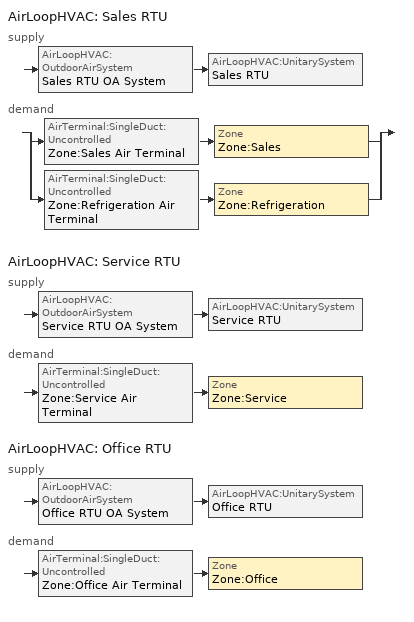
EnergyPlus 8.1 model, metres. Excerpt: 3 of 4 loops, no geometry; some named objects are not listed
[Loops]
AirLoopHVAC 'Sales RTU'
 supply: AirLoopHVAC:OutdoorAirSystem 'Sales RTU OA System' > AirLoopHVAC:UnitarySystem 'Sales RTU'
 demand: split
  | AirTerminal:SingleDuct:Uncontrolled 'Zone:Sales Air Terminal' > Zone 'Zone:Sales'
  | AirTerminal:SingleDuct:Uncontrolled 'Zone:Refrigeration Air Terminal' > Zone 'Zone:Refrigeration'
AirLoopHVAC 'Service RTU'
 supply: AirLoopHVAC:OutdoorAirSystem 'Service RTU OA System' > AirLoopHVAC:UnitarySystem 'Service RTU'
 demand: AirTerminal:SingleDuct:Uncontrolled 'Zone:Service Air Terminal' > Zone 'Zone:Service'
AirLoopHVAC 'Office RTU'
 supply: AirLoopHVAC:OutdoorAirSystem 'Office RTU OA System' > AirLoopHVAC:UnitarySystem 'Office RTU'
 demand: AirTerminal:SingleDuct:Uncontrolled 'Zone:Office Air Terminal' > Zone 'Zone:Office'
[DesignSpecification:ZoneAirDistribution] Zone Air Distribution Effectiveness in Cooling Mode=1; Zone Air Distribution Effectiveness in Heating Mode=1
Zone:Service:AirDistribution; Zone:Office:AirDistribution
[Sizing:Zone] Zone Cooling Design Supply Air Temperature Input Method=SupplyAirTemperature; Zone Cooling Design Supply Air Temperature {C}=12.7778; Zone Heating Design Supply Air Temperature Input Method=SupplyAirTemperature; Zone Cooling Design Supply Air Humidity Ratio {kgWater/kgDryAir}=0.0085; Zone Heating Design Supply Air Humidity Ratio {kgWater/kgDryAir}=0.008; Zone Heating Sizing Factor=1.25; Zone Cooling Sizing Factor=1.15; Cooling Design Air Flow Method=DesignDay; Heating Design Air Flow Method=DesignDay
Name | Zone Heating Design Supply Air Temperature {C} | Design Specification Zone Air Distribution Object
Zone:Service | 32.2222 | Zone:Service:AirDistribution
Zone:Office | 33.3333 | Zone:Office:AirDistribution
[Sizing:System] Type of Load to Size On=Sensible; Minimum System Air Flow Ratio=1; Preheat Design Temperature {C}=10; Preheat Design Humidity Ratio {kgWater/kgDryAir}=0.008; Precool Design Temperature {C}=10; Precool Design Humidity Ratio {kgWater/kgDryAir}=0.008; Sizing Option=NonCoincident; 100% Outdoor Air in Cooling=No; 100% Outdoor Air in Heating=No; Central Cooling Design Supply Air Humidity Ratio {kgWater/kgDryAir}=0.0085; Central Heating Design Supply Air Humidity Ratio {kgWater/kgDryAir}=0.008; Cooling Design Air Flow Method=DesignDay; Heating Design Air Flow Method=DesignDay; System Outdoor Air Method=ZoneSum; Zone Maximum Outdoor Air Fraction=1
Name | Design Outdoor Air Flow Rate {m3/s} | Central Cooling Design Supply Air Temperature {C} | Central Heating Design Supply Air Temperature {C}
Sales RTU | 1.30399 | 10 | 29.4444
Service RTU | 0.231254 | 12.7778 | 32.2222
Office RTU | 0.102885 | 12.7778 | 33.3333
[ZoneControl:Thermostat] Control Type Schedule=Dual-Mode Thermostat Schedule
Name | Zone or ZoneList | Control 1
Zone:Sales:Thermostat | Zone:Sales | Zone:Sales:SetPoints
Zone:Service:Thermostat | Zone:Service | Zone:Service:SetPoints
Zone:Office:Thermostat | Zone:Office | Zone:Office:SetPoints
Zone:Refrigeration:Thermostat | Zone:Refrigeration | Zone:Refrigeration:SetPoints
[ThermostatSetpoint:DualSetpoint]
Name | Heating Setpoint Temperature Schedule | Cooling Setpoint Temperature Schedule
Zone:Sales:SetPoints | SetHeat:Sales:Schedule | SetCool:Sales:Schedule
Zone:Service:SetPoints | SetHeat:Service:Schedule | SetCool:Service:Schedule
Zone:Office:SetPoints | SetHeat:Office:Schedule | SetCool:Office:Schedule
Zone:Refrigeration:SetPoints | SetHeat:Refrigeration:Schedule | SetCool:Refrigeration:Schedule
[AirTerminal:SingleDuct:Uncontrolled] Availability Schedule=Always On/Available
Name | Maximum Air Flow Rate {m3/s}
Zone:Sales Air Terminal | 39.16
Zone:Service Air Terminal | 3.30363
Zone:Office Air Terminal | 1.17987
Zone:Refrigeration Air Terminal | 17.4
[Zone equipment]
Zone:Sales: Zone:Sales Air Terminal
Zone:Service: Zone:Service Air Terminal, MAU_Service_Zone
Zone:Office: Zone:Office Air Terminal
Zone:Refrigeration: Zone:Refrigeration Air Terminal
[Fan:OnOff] Fan Total Efficiency=0.6; Motor Efficiency=0.85; Motor In Airstream Fraction=1
Name | Availability Schedule | Pressure Rise {Pa} | Maximum Flow Rate {m3/s}
Sales RTU Fan | HVAC:Sales:Schedule | 876.793 | 41.73
Service RTU Fan | HVAC:Service:Schedule | 929.102 | 3.30363
Office RTU Fan | HVAC:Office:Schedule | 966.465 | 1.17987
[Coil:Cooling:DX:SingleSpeed] Availability Schedule=Always On/Available; Gross Rated Sensible Heat Ratio=autosize; Total Cooling Capacity Function of Temperature Curve=DX Total Cooling Cap f(T); Total Cooling Capacity Function of Flow Fraction Curve=DX Total Cooling Cap f(m); Energy Input Ratio Function of Temperature Curve=DX Energy Input Ratio f(T); Energy Input Ratio Function of Flow Fraction Curve=DX Energy Input Ratio f(m); Part Load Fraction Correlation Curve=DX Part Load Fraction; Nominal Time for Condensate Removal to Begin {s}=1000; Ratio of Initial Moisture Evaporation Rate and Steady State Latent Capacity=1.5; Maximum Cycling Rate {cycles/hr}=3; Latent Capacity Time Constant {s}=45; Condenser Type=AirCooled; Maximum Outdoor Dry-Bulb Temperature for Crankcase Heater Operation {C}=10
Name | Gross Rated Total Cooling Capacity {W} | Gross Rated Cooling COP {W/W} | Rated Air Flow Rate {m3/s} | Gross Rated Total Cooling Capacity {W} [based on 300 cfm/ton]
Sales RTU DX Coil | 777356.3 | 3.44 | 41.73
Service RTU DX Coil | 54684.7 | 3.76 | 3.30363
Office RTU DX Coil | 19530.3 | 4.16 | 1.17987
MAU_DX_Cooling_Coil |  | 3.44 | 5.26 | 130622
[Coil:Heating:Gas] Availability Schedule=Always On/Available; Gas Burner Efficiency=0.8
Name | Nominal Capacity {W}
Sales RTU Furnace | 589280
Service RTU Furnace | 45228.2
Office RTU Furnace | 16623
[Coil:Heating:Desuperheater] Availability Schedule=Always On/Available; Heat Reclaim Recovery Efficiency=0.3
Name | Heating Source
Sales RTU Reheat Coil | Sales RTU DX Coil
Service RTU Reheat Coil | Service RTU DX Coil
Office RTU Reheat Coil | Office RTU DX Coil
[AirLoopHVAC:UnitarySystem] Control Type=Load; Dehumidification Control Type=CoolReheat; Availability Schedule=Always On/Available; Fan Placement=DrawThrough; Supply Air Fan Operating Mode Schedule=Always On/Available; Latent Load Control=LatentOrSensibleLoadControl; Supply Air Flow Rate Method During Cooling Operation=SupplyAirFlowRate; Supply air Flow Rate Method During Heating Operation=SupplyAirFlowRate; Supply Air Flow Rate Method When No Cooling or Heating is Required=SupplyAirFlowRate
Name | Controlling Zone or Thermostat Location | Supply Fan | Heating Coil | Cooling Coil | Supplemental Heating Coil | Supply Air Flow Rate During Cooling Operation {m3/s} | Supply Air Flow Rate During Heating Operation {m3/s} | Supply Air Flow Rate When No Cooling or Heating is Required {m3/s}
Sales RTU | Zone:Sales | Sales RTU Fan | Sales RTU Furnace | Sales RTU DX Coil | Sales RTU Reheat Coil | 41.73 | 41.73 | 41.73
Service RTU | Zone:Service | Service RTU Fan | Service RTU Furnace | Service RTU DX Coil | Service RTU Reheat Coil | 3.30363 | 3.30363 | 3.30363
Office RTU | Zone:Office | Office RTU Fan | Office RTU Furnace | Office RTU DX Coil | Office RTU Reheat Coil | 1.17987 | 1.17987 | 1.17987
[Controller:OutdoorAir] Economizer Control Type=NoEconomizer; Economizer Control Action Type=ModulateFlow; Lockout Type=NoLockout; Minimum Limit Type=FixedMinimum
Name | Minimum Outdoor Air Flow Rate {m3/s} | Maximum Outdoor Air Flow Rate {m3/s} | Minimum Outdoor Air Schedule
Sales RTU OA Controller | 8.4843 | 8.4843 | ConstantSalesOA
Service RTU OA Controller | 0.24 | 0.3 | Occupied_Ventilation_6am_11pm
Office RTU OA Controller | 0.09 | 0.1 | Occupied_Ventilation_6am_11pm
[AirLoopHVAC]
Name | Design Supply Air Flow Rate {m3/s}
Sales RTU | 41.73
Service RTU | 3.30363
Office RTU | 1.17987
[ZoneHVAC:OutdoorAirUnit]
MAU_Service_Zone: Availability Schedule=Always On/Available; Zone=Zone:Service; Outdoor Air Flow Rate {m3/s}=5.26; Outdoor Air Schedule=MAU_Sch; Supply Fan=Variable_MAU_Supply_Fan; Supply Fan Placement=DrawThrough; Unit Control Type=TemperatureControl; High Air Control Temperature Schedule=MAU_High_Temp_Limit; Low Air Control Temperature Schedule=MAU_Low_Temp_Limit; Outdoor Air Unit List=Service_Zone_Equipment
[Fan:VariableVolume]
Variable_MAU_Supply_Fan: Availability Schedule=Always On/Available; Fan Total Efficiency=0.6; Pressure Rise {Pa}=929.102; Maximum Flow Rate {m3/s}=AUTOSIZE; Fan Power Minimum Flow Rate Input Method=FixedFlowRate; Fan Power Minimum Air Flow Rate {m3/s}=0; Motor Efficiency=0.9; Motor In Airstream Fraction=1; Fan Power Coefficient 1=0.0407599; Fan Power Coefficient 2=0.088045; Fan Power Coefficient 3=-0.0729261; Fan Power Coefficient 4=0.94374; Fan Power Coefficient 5=0
[ZoneHVAC:OutdoorAirUnit:EquipmentList]
Service_Zone_Equipment: Component 1=MAU_DX_Cooling_Coil_System; Component 2=MAU_Furnace
[CoilSystem:Cooling:DX]
MAU_DX_Cooling_Coil_System: Availability Schedule=Always On/Available; Cooling Coil=MAU_DX_Cooling_Coil
[EnergyManagementSystem:Sensor]
Name | Output:Variable or Output:Meter Index Key | Output:Variable or Output:Meter
SalesRH | Zone:Sales | Zone Air Relative Humidity
ServiceRH | Zone:Service | Zone Air Relative Humidity
OfficeRH | Zone:Office | Zone Air Relative Humidity
SalesRTU_AvMgr | Sales RTU Availability | Availability Manager Night Cycle Control Status
ServiceRTU_AvMgr | Service RTU Availability | Availability Manager Night Cycle Control Status
OfficeRTU_AvMgr | Office RTU Availability | Availability Manager Night Cycle Control Status
Sales_Temperature_Sensor | Zone:Sales Air Node | System Node Temperature
Service_Temperature_Sensor | Zone:Service Air Node | System Node Temperature
Office_Temperature_Sensor | Zone:Office Air Node | System Node Temperature
Sales_DewPoint_Sensor | Zone:Sales Air Node | System Node Dewpoint Temperature
Service_DewPoint_Sensor | Zone:Service Air Node | System Node Dewpoint Temperature
Office_DewPoint_Sensor | Zone:Office Air Node | System Node Dewpoint Temperature
[EnergyManagementSystem:Actuator]
Name | Actuated Component Unique | Actuated Component Type | Actuated Component Control Type
SalesRTU_OverRide | Sales RTU | AirLoopHVAC | Availability Status
ServiceRTU_OverRide | Service RTU | AirLoopHVAC | Availability Status
OfficeRTU_OverRide | Office RTU | AirLoopHVAC | Availability Status
Rack_A_CondenserSP | Rack A | Refrigeration:System | Minimum Condensing Temperature
Rack_B_CondenserSP | Rack B | Refrigeration:System | Minimum Condensing Temperature
Rack_C_CondenserSP | Rack C | Refrigeration:System | Minimum Condensing Temperature
Rack_D_CondenserSP | Rack D | Refrigeration:System | Minimum Condensing Temperature
[AvailabilityManager:NightCycle] Applicability Schedule=Always On/Available; Control Type=CycleOnAny; Thermostat Tolerance {deltaC}=1.11111; Cycling Run Time {s}=3600
Name | Fan Schedule | Control Zone
Sales RTU Availability | HVAC:Sales:Schedule | Zone:Sales
Service RTU Availability | HVAC:Service:Schedule | Zone:Service
Office RTU Availability | HVAC:Office:Schedule | Zone:Office
[SetpointManager:SingleZone:Reheat] Control Variable=Temperature
Name | Minimum Supply Air Temperature {C} | Maximum Supply Air Temperature {C} | Control Zone | Setpoint Node or NodeList
Sales RTU Supply Air Temp Manager | 10 | 29.4444 | Zone:Sales | Sales RTU Air Loop Outlet
Service Setpoint Manager | 18.3333 | 32.2222 | Zone:Service | Service RTU Air Loop Outlet
Office Setpoint Manager | 12.7778 | 33.3333 | Zone:Office | Office RTU Air Loop Outlet
[SetpointManager:MixedAir] Control Variable=Temperature
Name | Setpoint Node or NodeList
Sales RTU DX Coil Air Temp Manager | Sales RTU Mixed Air Outlet
Service RTU DX Coil Air Temp Manager | Service RTU Mixed Air Outlet
Office RTU DX Coil Air Temp Manager | Office RTU Mixed Air Outlet
[Refrigeration:Case] Availability Schedule=Always On/Available; Zone=Zone:Refrigeration; Rated Ambient Temperature {C}=23.9; Rated Ambient Relative Humidity {percent}=55; Latent Case Credit Curve Type=DewpointMethod; Case Lighting Schedule=Always On/Available; Fraction of Anti-Sweat Heater Energy to Case=0.7
Name | Rated Total Cooling Capacity per Unit Length {W/m} | Rated Latent Heat Ratio | Rated Runtime Fraction | Case Length {m} | Case Operating Temperature {C} | Latent Case Credit Curve | Standard Case Fan Power per Unit Length {W/m} | Operating Case Fan Power per Unit Length {W/m} | Standard Case Lighting Power per Unit Length {W/m} | Installed Case Lighting Power per Unit Length {W/m} | Fraction of Lighting Energy to Case | Case Anti-Sweat Heater Power per Unit Length {W/m} | Minimum Anti-Sweat Heater Power per Unit Length {W/m} | Anti-Sweat Heater Control Type | Case Defrost Power per Unit Length {W/m} | Case Defrost Type | Case Defrost Schedule | Case Defrost Drip-Down Schedule | Defrost Energy Correction Curve Type | Defrost Energy Correction Curve | Refrigerated Case Restocking Schedule | Case Credit Fraction Schedule | Design Evaporator Temperature or Brine Inlet Temperature {C}
A01 - Ice Cream Reach-Ins | 506 | 0.1 | 0.85 | 14.6 | -22.9 | GlassDoor_LT&MT_General_LatentCaseCreditCurve | 11.7 | 11.7 | 37.3 | 37.3 | 0.8 | 141.6 | 141.6 | Constant | 1367.1 | ElectricwithTemperatureTermination | A01 - Ice Cream Reach-Ins_defrost_1_defrosts_per_day_45_min_plus_15_min_dripdown | A01 - Ice Cream Reach-Ins_dripdown_1_defrosts_per_day_45_min_plus_15_min_dripdown | DewpointMethod | GlassDoor_LT&MT_General_DefrostEnergyMult | Restocking Display Case Sch | Always On/Available | -28.4
A02 - Ice Cream Reach-Ins | 506 | 0.1 | 0.85 | 14.6 | -22.9 | GlassDoor_LT&MT_General_LatentCaseCreditCurve | 11.7 | 11.7 | 37.3 | 37.3 | 0.8 | 141.6 | 141.6 | Constant | 1367.1 | ElectricwithTemperatureTermination | A02 - Ice Cream Reach-Ins_defrost_1_defrosts_per_day_45_min_plus_15_min_dripdown | A02 - Ice Cream Reach-Ins_dripdown_1_defrosts_per_day_45_min_plus_15_min_dripdown | DewpointMethod | GlassDoor_LT&MT_General_DefrostEnergyMult | Restocking Display Case Sch | Always On/Available | -28.4
A03 - Ice Cream Reach-Ins | 506 | 0.1 | 0.85 | 14.6 | -22.9 | GlassDoor_LT&MT_General_LatentCaseCreditCurve | 11.7 | 11.7 | 37.3 | 37.3 | 0.8 | 141.6 | 141.6 | Constant | 1367.1 | ElectricwithTemperatureTermination | A03 - Ice Cream Reach-Ins_defrost_1_defrosts_per_day_45_min_plus_15_min_dripdown | A03 - Ice Cream Reach-Ins_dripdown_1_defrosts_per_day_45_min_plus_15_min_dripdown | DewpointMethod | GlassDoor_LT&MT_General_DefrostEnergyMult | Restocking Display Case Sch | Always On/Available | -28.4
A04 - Ice Cream Coffins | 771 | 0.15 | 0.85 | 2.4 | -22.9 | Coffin_LT&MT_General_LatentCaseCreditCurve | 10 | 10 | 0 | 0 | 0.8 | 54.7 | 54.7 | Constant | 820.2 | ElectricwithTemperatureTermination | A04 - Ice Cream Coffins_defrost_1_defrosts_per_day_45_min_plus_15_min_dripdown | A04 - Ice Cream Coffins_dripdown_1_defrosts_per_day_45_min_plus_15_min_dripdown | DewpointMethod | Coffin_LT&MT_General_DefrostEnergyMult | Restocking Display Case Sch | Always On/Available | -28.5
B01 - Frozen Food Reach-Ins | 432 | 0.1 | 0.85 | 13.8 | -15.7 | GlassDoor_LT&MT_General_LatentCaseCreditCurve | 11.7 | 11.7 | 37.3 | 37.3 | 0.8 | 141.6 | 141.6 | Constant | 1367.1 | ElectricwithTemperatureTermination | B01 - Frozen Food Reach-Ins_defrost_1_defrosts_per_day_45_min_plus_15_min_dripdown | B01 - Frozen Food Reach-Ins_dripdown_1_defrosts_per_day_45_min_plus_15_min_dripdown | DewpointMethod | GlassDoor_LT&MT_General_DefrostEnergyMult | Restocking Display Case Sch | Always On/Available | -21.2
B02 - Frozen Food Reach-Ins | 432 | 0.1 | 0.85 | 13.8 | -15.7 | GlassDoor_LT&MT_General_LatentCaseCreditCurve | 11.7 | 11.7 | 37.3 | 37.3 | 0.8 | 141.6 | 141.6 | Constant | 1367.1 | ElectricwithTemperatureTermination | B02 - Frozen Food Reach-Ins_defrost_1_defrosts_per_day_45_min_plus_15_min_dripdown | B02 - Frozen Food Reach-Ins_dripdown_1_defrosts_per_day_45_min_plus_15_min_dripdown | DewpointMethod | GlassDoor_LT&MT_General_DefrostEnergyMult | Restocking Display Case Sch | Always On/Available | -21.2
B03 - Frozen Food Reach-Ins | 432 | 0.1 | 0.85 | 13.8 | -15.7 | GlassDoor_LT&MT_General_LatentCaseCreditCurve | 11.7 | 11.7 | 37.3 | 37.3 | 0.8 | 141.6 | 141.6 | Constant | 1367.1 | ElectricwithTemperatureTermination | B03 - Frozen Food Reach-Ins_defrost_1_defrosts_per_day_45_min_plus_15_min_dripdown | B03 - Frozen Food Reach-Ins_dripdown_1_defrosts_per_day_45_min_plus_15_min_dripdown | DewpointMethod | GlassDoor_LT&MT_General_DefrostEnergyMult | Restocking Display Case Sch | Always On/Available | -21.2
C01 - Deli Cases | 1599 | 0.3 | 0.85 | 8.5 | -0.6 | OpenMultiShelf_MT_Deli_LatentCaseCreditCurve | 22.3 | 22.3 | 163 | 163 | 0.8 | 0 | 0 | None | 0 | OffCycle | C01 - Deli Cases_defrost_6_defrosts_per_day_45_min_plus_0_min_dripdown |  |  |  | Restocking Display Case Sch | Always On/Available | -6.1
C02 - Deli Cases | 1599 | 0.3 | 0.85 | 8.5 | -0.6 | OpenMultiShelf_MT_Deli_LatentCaseCreditCurve | 22.3 | 22.3 | 163 | 163 | 0.8 | 0 | 0 | None | 0 | OffCycle | C02 - Deli Cases_defrost_6_defrosts_per_day_45_min_plus_0_min_dripdown |  |  |  | Restocking Display Case Sch | Always On/Available | -6.1
C03 - Deli Cases | 1599 | 0.3 | 0.85 | 8.5 | -0.6 | OpenMultiShelf_MT_Deli_LatentCaseCreditCurve | 22.3 | 22.3 | 163 | 163 | 0.8 | 0 | 0 | None | 0 | OffCycle | C03 - Deli Cases_defrost_6_defrosts_per_day_45_min_plus_0_min_dripdown |  |  |  | Restocking Display Case Sch | Always On/Available | -6.1
C04 - Dairy Cases | 1599 | 0.3 | 0.85 | 7.3 | -0.6 | OpenMultiShelf_MT_Dairy_LatentCaseCreditCurve | 22.3 | 22.3 | 163 | 163 | 0.8 | 0 | 0 | None | 0 | OffCycle | C04 - Dairy Cases_defrost_6_defrosts_per_day_45_min_plus_0_min_dripdown |  |  |  | Restocking Display Case Sch | Always On/Available | -6.1
C05 - Dairy Cases | 1599 | 0.3 | 0.85 | 6.1 | -0.6 | OpenMultiShelf_MT_Dairy_LatentCaseCreditCurve | 22.3 | 22.3 | 163 | 163 | 0.8 | 0 | 0 | None | 0 | OffCycle | C05 - Dairy Cases_defrost_6_defrosts_per_day_45_min_plus_0_min_dripdown |  |  |  | Restocking Display Case Sch | Always On/Available | -6.1
C06 - Meat Cases | 1599 | 0.3 | 0.85 | 6.1 | -0.6 | OpenMultiShelf_MT_Meat_LatentCaseCreditCurve | 22.3 | 22.3 | 163 | 163 | 0.8 | 0 | 0 | None | 0 | OffCycle | C06 - Meat Cases_defrost_6_defrosts_per_day_45_min_plus_0_min_dripdown |  |  |  | Restocking Display Case Sch | Always On/Available | -6.1
C07 - Meat Cases | 1599 | 0.3 | 0.85 | 6.1 | -0.6 | OpenMultiShelf_MT_Meat_LatentCaseCreditCurve | 22.3 | 22.3 | 163 | 163 | 0.8 | 0 | 0 | None | 0 | OffCycle | C07 - Meat Cases_defrost_6_defrosts_per_day_45_min_plus_0_min_dripdown |  |  |  | Restocking Display Case Sch | Always On/Available | -6.1
C08 - Meat Cases | 1599 | 0.3 | 0.85 | 6.1 | -0.6 | OpenMultiShelf_MT_Meat_LatentCaseCreditCurve | 22.3 | 22.3 | 163 | 163 | 0.8 | 0 | 0 | None | 0 | OffCycle | C08 - Meat Cases_defrost_6_defrosts_per_day_45_min_plus_0_min_dripdown |  |  |  | Restocking Display Case Sch | Always On/Available | -6.1
C09 - Service Meat Cases | 381 | 0.1 | 0.85 | 6.1 | 2.2 | GlassDoor_LT&MT_General_LatentCaseCreditCurve | 14.1 | 14.1 | 116.4 | 116.4 | 0.8 | 54.7 | 54.7 | None | 437.3 | ElectricWithTemperatureTermination | C09 - Service Meat Cases_defrost_4_defrosts_per_day_20_min_plus_0_min_dripdown |  | DewpointMethod | GlassDoor_LT&MT_General_DefrostEnergyMult | Restocking Display Case Sch | Always On/Available | -3.4
D01 - Beverage Cases | 1599 | 0.3 | 0.85 | 4.9 | -0.6 | OpenMultiShelf_MT_Dairy_LatentCaseCreditCurve | 22.3 | 22.3 | 163 | 163 | 0.8 | 0 | 0 | None | 0 | OffCycle | D01 - Beverage Cases_defrost_6_defrosts_per_day_45_min_plus_0_min_dripdown |  |  |  | Restocking Display Case Sch | Always On/Available | -6.1
D02 - Service Deli Cases | 381 | 0.1 | 0.85 | 13.4 | 2.2 | GlassDoor_LT&MT_General_LatentCaseCreditCurve | 14.1 | 14.1 | 116.4 | 116.4 | 0.8 | 54.7 | 54.7 | None | 437.3 | ElectricWithTemperatureTermination | D02 - Service Deli Cases_defrost_4_defrosts_per_day_20_min_plus_0_min_dripdown |  | DewpointMethod | GlassDoor_LT&MT_General_DefrostEnergyMult | Restocking Display Case Sch | Always On/Available | -3.4
D03 - Salad Cases | 1599 | 0.3 | 0.85 | 7.3 | -0.6 | OpenMultiShelf_MT_Produce_LatentCaseCreditCurve | 22.3 | 22.3 | 163 | 163 | 0.8 | 0 | 0 | None | 0 | OffCycle | D03 - Salad Cases_defrost_6_defrosts_per_day_45_min_plus_0_min_dripdown |  |  |  | Restocking Display Case Sch | Always On/Available | -6.1
D04 - Produce Cases | 1599 | 0.3 | 0.85 | 7.3 | -0.6 | OpenMultiShelf_MT_Produce_LatentCaseCreditCurve | 22.3 | 22.3 | 163 | 163 | 0.8 | 0 | 0 | None | 0 | OffCycle | D04 - Produce Cases_defrost_6_defrosts_per_day_45_min_plus_0_min_dripdown |  |  |  | Restocking Display Case Sch | Always On/Available | -6.1
D05 - Produce Cases | 1599 | 0.3 | 0.85 | 7.3 | -0.6 | OpenMultiShelf_MT_Produce_LatentCaseCreditCurve | 22.3 | 22.3 | 163 | 163 | 0.8 | 0 | 0 | None | 0 | OffCycle | D05 - Produce Cases_defrost_6_defrosts_per_day_45_min_plus_0_min_dripdown |  |  |  | Restocking Display Case Sch | Always On/Available | -6.1
D06 - Produce Islands | 481 | 0.15 | 0.85 | 11 | -0.4 | Coffin_LT&MT_General_LatentCaseCreditCurve | 14.2 | 14.2 | 0 | 0 | 0.8 | 13.7 | 13.7 | None | 273.3 | ElectricWithTemperatureTermination | D06 - Produce Islands_defrost_2_defrosts_per_day_30_min_plus_0_min_dripdown |  | DewpointMethod | Coffin_LT&MT_General_DefrostEnergyMult | Restocking Display Case Sch | Always On/Available | -6
D07 - Floral Cases | 1599 | 0.3 | 0.85 | 3.7 | -0.6 | OpenMultiShelf_LT&MT_General_LatentCaseCreditCurve | 22.3 | 22.3 | 163 | 163 | 0.8 | 0 | 0 | None | 0 | OffCycle | D07 - Floral Cases_defrost_6_defrosts_per_day_45_min_plus_0_min_dripdown |  |  |  | Restocking Display Case Sch | Always On/Available | -6.1
D08 - Service Bakery Cases | 381 | 0.1 | 0.85 | 2.4 | 2.2 | GlassDoor_LT&MT_General_LatentCaseCreditCurve | 14.1 | 14.1 | 116.4 | 116.4 | 0.8 | 54.7 | 54.7 | None | 437.3 | ElectricWithTemperatureTermination | D08 - Service Bakery Cases_defrost_4_defrosts_per_day_20_min_plus_0_min_dripdown |  | DewpointMethod | GlassDoor_LT&MT_General_DefrostEnergyMult | Restocking Display Case Sch | Always On/Available | -3.4
D09 - Prepared Foods Cases | 1116 | 0.3 | 0.85 | 8.5 | -0.6 | OpenMultiShelf_LT&MT_General_LatentCaseCreditCurve | 14.9 | 14.9 | 116.4 | 116.4 | 0.8 | 13.7 | 13.7 | None | 0 | OffCycle | D09 - Prepared Foods Cases_defrost_4_defrosts_per_day_45_min_plus_0_min_dripdown |  |  |  | Restocking Display Case Sch | Always On/Available | -6.1
D10 - Prepared Foods Cases | 1116 | 0.3 | 0.85 | 8.5 | -0.6 | OpenMultiShelf_LT&MT_General_LatentCaseCreditCurve | 14.9 | 14.9 | 116.4 | 116.4 | 0.8 | 13.7 | 13.7 | None | 0 | OffCycle | D10 - Prepared Foods Cases_defrost_4_defrosts_per_day_45_min_plus_0_min_dripdown |  |  |  | Restocking Display Case Sch | Always On/Available | -6.1
Rack A - Dummy Load | 0.960873 | 0 | 1 | 0.3048 | -22.9 | GlassDoor_LT&MT_General_LatentCaseCreditCurve | 0 | 0 | 0 | 0 | 0 | 0 | 0 | None | 0 | OffCycle | A01 - Ice Cream Reach-Ins_defrost_1_defrosts_per_day_45_min_plus_15_min_dripdown |  |  |  |  |  | -32.9
Rack B - Dummy Load | 0.960873 | 0 | 1 | 0.3048 | -15.7 | GlassDoor_LT&MT_General_LatentCaseCreditCurve | 0 | 0 | 0 | 0 | 0 | 0 | 0 | None | 0 | OffCycle | B01 - Frozen Food Reach-Ins_defrost_1_defrosts_per_day_45_min_plus_15_min_dripdown |  |  |  |  |  | -32.9
Rack C - Dummy Case | 0.960873 | 0 | 1 | 0.3048 | -0.6 | OpenMultiShelf_MT_Deli_LatentCaseCreditCurve | 0 | 0 | 0 | 0 | 0 | 0 | 0 | None | 0 | OffCycle | C01 - Deli Cases_defrost_6_defrosts_per_day_45_min_plus_0_min_dripdown |  |  |  |  |  | -6.3
Rack D - Dummy Case | 0.960873 | 0 | 1 | 0.3048 | -0.6 | OpenMultiShelf_MT_Dairy_LatentCaseCreditCurve | 0 | 0 | 0 | 0 | 0 | 0 | 0 | None | 0 | OffCycle | D01 - Beverage Cases_defrost_6_defrosts_per_day_45_min_plus_0_min_dripdown |  |  |  |  |  | -6.3
[Refrigeration:CaseAndWalkInList]
Name | Case or WalkIn 1 | Case or WalkIn 2 | Case or WalkIn 3 | Case or WalkIn 4 | Case or WalkIn 5 | Case or WalkIn 6 | Case or WalkIn 7 | Case or WalkIn 8 | Case or WalkIn 9 | Case or WalkIn 10 | Case or WalkIn 11 | Case or WalkIn 12 | Case or WalkIn 13 | Case or WalkIn 14 | Case or WalkIn 15 | Case or WalkIn 16 | Case or WalkIn 17
Rack A Systems | A01 - Ice Cream Reach-Ins | A02 - Ice Cream Reach-Ins | A03 - Ice Cream Reach-Ins | A04 - Ice Cream Coffins | A05 - Grocery Freezer | Rack A - Dummy Load
Rack B Systems | B01 - Frozen Food Reach-Ins
Rack C Systems | C01 - Deli Cases | C02 - Deli Cases | C03 - Deli Cases | C04 - Dairy Cases | C05 - Dairy Cases | C06 - Meat Cases | C07 - Meat Cases | C08 - Meat Cases | C09 - Service Meat Cases | C10 - Dairy Cooler | C11 - Beer Cooler | Rack C - Dummy Case
Rack D Systems | D01 - Beverage Cases | D02 - Service Deli Cases | D03 - Salad Cases | D04 - Produce Cases | D05 - Produce Cases | D06 - Produce Islands | D07 - Floral Cases | D08 - Service Bakery Cases | D09 - Prepared Foods Cases | D10 - Prepared Foods Cases | D11 - Meat Cooler | D12 - Meat Prep | D13 - Bloom Box | D14 - Deli Cooler | D15 - Produce Cooler | D16 - Fish Cooler | Rack D - Dummy Case
[Refrigeration:Condenser:AirCooled] Condenser Fan Speed Control Type=Fixed; Minimum Fan Air Flow Ratio=0
Name | Rated Effective Total Heat Rejection Rate Curve | Rated Fan Power {W}
Rack A CDX | Rack A CDX Curve | 3236.341
Rack B CDX | Rack B CDX Curve | 2039.016
Rack C CDX | Rack C CDX Curve | 6307.537
Rack D CDX | Rack D CDX Curve | 6009.292
[Refrigeration:Subcooler] Subcooler Type=LiquidSuction; Liquid Suction Design Subcooling Temperature Difference {DeltaC}=11.1111; Design Liquid Inlet Temperature {C}=21.1111
Name | Design Vapor Inlet Temperature {C}
Rack A LSHX; Rack B LSHX | -28.9
Rack C LSHX; Rack D LSHX | -2.3
[Refrigeration:CompressorList]
Name | Refrigeration Compressor 1 | Refrigeration Compressor 2 | Refrigeration Compressor 3 | Refrigeration Compressor 4
Rack A CPXs | CPX A1 | CPX A2 | CPX A3 | CPX A4
Rack B CPXs | CPX B1 | CPX B2 | CPX B3
Rack C CPXs | CPX C1 | CPX C2 | CPX C3
Rack D CPXs | CPX D1 | CPX D2 | CPX D3
[Refrigeration:System] Minimum Condensing Temperature {C}=21.1111; Refrigeration System Working Fluid Type=R404a; Suction Temperature Control Type=FloatSuctionTemperature; Suction Piping Zone=Zone:Refrigeration; Number of Compressor Stages=1; Intercooler Type=None; Shell-and-Coil Intercooler Effectiveness=0.8
Name | Refrigerated Case or Walkin or CaseAndWalkInList | Refrigeration Condenser | Compressor or CompressorList | Mechanical Subcooler | Sum UA Suction Piping {W/K}
Rack A | Rack A Systems | Rack A CDX | Rack A CPXs | Rack A LSHX | 76.0741
Rack B | Rack B Systems | Rack B CDX | Rack B CPXs | Rack B LSHX | 57.247
Rack C | Rack C Systems | Rack C CDX | Rack C CPXs | Rack C LSHX | 378.176
Rack D | Rack D Systems | Rack D CDX | Rack D CPXs | Rack D LSHX | 277.034
[Refrigeration:WalkIn] Availability Schedule=Always On/Available; Rated Circulation Fan Power {W}=0; Lighting Schedule=Always On/Available; Restocking Schedule=Restocking Walk-In Sch; Area of Glass Reach In Doors Facing Zone 1 {m2}=0; Height of Glass Reach In Doors Facing Zone 1 {m}=0; Glass Reach In Door U Value Facing Zone 1 {W/m2-K}=2.27; Height of Stocking Doors Facing Zone 1 {m}=2.1; Stocking Door Opening Schedule Name Facing Zone 1=Walk-In Stocking Dr Sch; Stocking Door Opening Protection Type Facing Zone 1=StripCurtain
Name | Rated Coil Cooling Capacity {W} | Operating Temperature {C} | Rated Cooling Source Temperature {C} | Rated Total Heating Power {W} | Heating Power Schedule | Rated Cooling Coil Fan Power {W} | Rated Total Lighting Power {W} | Defrost Type | Defrost Control Type | Defrost Schedule | Defrost Drip-Down Schedule | Defrost Power {W} | Temperature Termination Defrost Fraction to Ice | Insulated Floor Surface Area {m2} | Insulated Floor U-Value {W/m2-K} | Zone 1 | Total Insulated Surface Area Facing Zone 1 {m2} | Insulated Surface U-Value Facing Zone 1 {W/m2-K} | Area of Stocking Doors Facing Zone 1 {m2} | Stocking Door U Value Facing Zone 1 {W/m2-K} | Zone 2 | Total Insulated Surface Area Facing Zone 2 {m2} | Insulated Surface U-Value Facing Zone 2 {W/m2-K} | Area of Glass Reach In Doors Facing Zone 2 {m2} | Height of Glass Reach In Doors Facing Zone 2 {m} | Glass Reach In Door U Value Facing Zone 2 {W/m2-K} | Glass Reach In Door Opening Schedule Name Facing Zone 2
B04 - Bakery Freezer | 3030 | -26.1 | -31.7 | 242 | Always On/Available | 117 | 61.75 | Electric | TemperatureTermination | B04 - Bakery Freezer_defrost_2_defrosts_per_day_45_min_plus_5_min_dripdown | B04 - Bakery Freezer_dripdown_2_defrosts_per_day_45_min_plus_5_min_dripdown | 2760 | 0.7 | 11.5 | 0.2 | Zone:Service | 52.6 | 0.18 | 3.3 | 0.18
C10 - Dairy Cooler | 12626 | 1.66667 | -3.88889 | 0 |  | 590 | 331.378 | OffCycle | TimeSchedule | C10 - Dairy Cooler_defrost_2_defrosts_per_day_60_min_plus_0_min_dripdown | C10 - Dairy Cooler_dripdown_2_defrosts_per_day_60_min_plus_0_min_dripdown | 0 |  | 61.6 | 2.27 | Zone:Backroom | 128.4 | 0.23 | 3.3 | 0.23 | Zone:Refrigeration | 36.7 | 0.23 | 19 | 1.83 | 2.27 | Reach-In Door Opening Schedule
C11 - Beer Cooler | 10460 | 1.66667 | -3.88889 | 0 |  | 354 | 238.63 | OffCycle | TimeSchedule | C11 - Beer Cooler_defrost_2_defrosts_per_day_60_min_plus_0_min_dripdown | C11 - Beer Cooler_dripdown_2_defrosts_per_day_60_min_plus_0_min_dripdown | 0 |  | 44.3 | 2.27 | Zone:Backroom | 102.8 | 0.23 | 3.3 | 0.23 | Zone:Refrigeration | 36.8 | 0.23 | 17.6 | 1.83 | 2.27 | Reach-In Door Opening Schedule
D12 - Meat Prep | 9594 | 1.66667 | -3.88889 | 0 |  | 354 | 300 | OffCycle | TimeSchedule | D12 - Meat Prep_defrost_2_defrosts_per_day_60_min_plus_0_min_dripdown | D12 - Meat Prep_dripdown_2_defrosts_per_day_60_min_plus_0_min_dripdown | 0 |  | 55.7 | 2.27 | Zone:Service | 147.1 | 0.23 | 6.5 | 0.23
D14 - Deli Cooler | 3006 | 1.66667 | -3.88889 | 0 |  | 118 | 58.7475 | OffCycle | TimeSchedule | D14 - Deli Cooler_defrost_2_defrosts_per_day_60_min_plus_0_min_dripdown | D14 - Deli Cooler_dripdown_2_defrosts_per_day_60_min_plus_0_min_dripdown | 0 |  | 10.9 | 2.27 | Zone:Service | 52.6 | 0.23 | 3.3 | 0.23
D15 - Produce Cooler | 7071 | 1.66667 | -3.88889 | 0 |  | 236 | 201.108 | OffCycle | TimeSchedule | D15 - Produce Cooler_defrost_2_defrosts_per_day_60_min_plus_0_min_dripdown | D15 - Produce Cooler_dripdown_2_defrosts_per_day_60_min_plus_0_min_dripdown | 0 |  | 37.3 | 2.27 | Zone:Service | 112.1 | 0.23 | 6.5 | 0.23
D16 - Fish Cooler | 2158 | 1.66667 | -3.88889 | 0 |  | 118 | 36.75 | Electric | TemperatureTermination | D16 - Fish Cooler_defrost_2_defrosts_per_day_20_min_plus_5_min_dripdown | D16 - Fish Cooler_dripdown_2_defrosts_per_day_20_min_plus_5_min_dripdown | 1860 | 0.7 | 6.9 | 2.27 | Zone:Service | 38.8 | 0.23 | 3.3 | 0.23
[Schedule:Day:Interval]
HVAC:Sales:Weekday; HVAC:Sales:Saturday: No, 06:00, 0, 23:00, 1, 24:00, 0
HVAC:Sales:Sunday: No, 09:00, 0, 17:00, 1, 24:00, 0
HVAC:Sales:SummerDesignDay; HVAC:Sales:WinterDesignDay; HVAC:Service:SummerDesignDay; HVAC:Service:WinterDesignDay; HVAC:Office:SummerDesignDay; HVAC:Office:WinterDesignDay: No, 24:00, 1
HVAC:Service:Weekday: No, 03:00, 1, 07:00, 0, 24:00, 1
HVAC:Service:Saturday: No, 03:00, 1, 10:00, 0, 24:00, 1
HVAC:Service:Sunday: No, 03:00, 1, 11:00, 0, 24:00, 1
HVAC:Office:Weekday: No, 06:00, 0, 22:00, 1, 24:00, 0
HVAC:Office:Saturday: No, 06:00, 0, 18:00, 1, 24:00, 0
HVAC:Office:Sunday: No, 24:00, 0
SetCool:Sales:Weekday; SetCool:Sales:Saturday; SetCool:Sales:Sunday; SetCool:Refrigeration:Weekday; SetCool:Refrigeration:Saturday; SetCool:Refrigeration:Sunday: No, 06:00, 29.4444, 23:00, 23.8889, 24:00, 29.4444
SetCool:Sales:SummerDesignDay; SetCool:Sales:WinterDesignDay; SetCool:Service:SummerDesignDay; SetCool:Service:WinterDesignDay; SetCool:Office:SummerDesignDay; SetCool:Office:WinterDesignDay; SetCool:Refrigeration:SummerDesignDay; SetCool:Refrigeration:WinterDesignDay: No, 24:00, 23.8889
SetCool:Service:Weekday: No, 03:00, 23.8889, 07:00, 29.4444, 24:00, 23.8889
SetCool:Service:Saturday: No, 03:00, 23.8889, 10:00, 29.4444, 24:00, 23.8889
SetCool:Service:Sunday: No, 03:00, 23.8889, 11:00, 29.4444, 24:00, 23.8889
SetCool:Office:Weekday: No, 06:00, 29.4444, 22:00, 23.8889, 24:00, 29.4444
SetCool:Office:Saturday: No, 06:00, 29.4444, 18:00, 23.8889, 24:00, 29.4444
SetCool:Office:Sunday: No, 24:00, 29.4444
SetHeat:Sales:Weekday; SetHeat:Sales:Saturday; SetHeat:Sales:Sunday: No, 06:00, 15.5556, 23:00, 20, 24:00, 15.5556
SetHeat:Sales:SummerDesignDay; SetHeat:Sales:WinterDesignDay; SetHeat:Service:SummerDesignDay; SetHeat:Service:WinterDesignDay; SetHeat:Refrigeration:SummerDesignDay; SetHeat:Refrigeration:WinterDesignDay: No, 24:00, 21.1111
SetHeat:Service:Weekday: No, 03:00, 21.1111, 07:00, 15.5556, 24:00, 21.1111
SetHeat:Service:Saturday: No, 03:00, 21.1111, 10:00, 15.5556, 24:00, 21.1111
SetHeat:Service:Sunday: No, 03:00, 21.1111, 11:00, 15.5556, 24:00, 21.1111
SetHeat:Office:Weekday: No, 06:00, 15.5556, 22:00, 22.2222, 24:00, 15.5556
SetHeat:Office:Saturday: No, 06:00, 15.5556, 18:00, 22.2222, 24:00, 15.5556
SetHeat:Office:Sunday: No, 24:00, 15.5556
SetHeat:Office:SummerDesignDay; SetHeat:Office:WinterDesignDay: No, 24:00, 22.2222
SetHeat:Refrigeration:Weekday; SetHeat:Refrigeration:Saturday; SetHeat:Refrigeration:Sunday: No, 06:00, 15.5556, 23:00, 21.1111, 24:00, 15.5556
[Schedule:Week:Daily]
HVAC:Sales:Weekly: HVAC:Sales:Sunday, HVAC:Sales:Weekday, HVAC:Sales:Weekday, HVAC:Sales:Weekday, HVAC:Sales:Weekday, HVAC:Sales:Weekday, HVAC:Sales:Saturday, HVAC:Sales:Weekday, HVAC:Sales:SummerDesignDay, HVAC:Sales:WinterDesignDay, HVAC:Sales:Weekday, HVAC:Sales:Weekday
HVAC:Service:Weekly: HVAC:Service:Sunday, HVAC:Service:Weekday, HVAC:Service:Weekday, HVAC:Service:Weekday, HVAC:Service:Weekday, HVAC:Service:Weekday, HVAC:Service:Saturday, HVAC:Service:Weekday, HVAC:Service:SummerDesignDay, HVAC:Service:WinterDesignDay, HVAC:Service:Weekday, HVAC:Service:Weekday
HVAC:Office:Weekly: HVAC:Office:Sunday, HVAC:Office:Weekday, HVAC:Office:Weekday, HVAC:Office:Weekday, HVAC:Office:Weekday, HVAC:Office:Weekday, HVAC:Office:Saturday, HVAC:Office:Weekday, HVAC:Office:SummerDesignDay, HVAC:Office:WinterDesignDay, HVAC:Office:Weekday, HVAC:Office:Weekday
SetCool:Sales:Weekly: SetCool:Sales:Sunday, SetCool:Sales:Weekday, SetCool:Sales:Weekday, SetCool:Sales:Weekday, SetCool:Sales:Weekday, SetCool:Sales:Weekday, SetCool:Sales:Saturday, SetCool:Sales:Weekday, SetCool:Sales:SummerDesignDay, SetCool:Sales:WinterDesignDay, SetCool:Sales:Weekday, SetCool:Sales:Weekday
SetCool:Service:Weekly: SetCool:Service:Sunday, SetCool:Service:Weekday, SetCool:Service:Weekday, SetCool:Service:Weekday, SetCool:Service:Weekday, SetCool:Service:Weekday, SetCool:Service:Saturday, SetCool:Service:Weekday, SetCool:Service:SummerDesignDay, SetCool:Service:WinterDesignDay, SetCool:Service:Weekday, SetCool:Service:Weekday
SetCool:Office:Weekly: SetCool:Office:Sunday, SetCool:Office:Weekday, SetCool:Office:Weekday, SetCool:Office:Weekday, SetCool:Office:Weekday, SetCool:Office:Weekday, SetCool:Office:Saturday, SetCool:Office:Weekday, SetCool:Office:SummerDesignDay, SetCool:Office:WinterDesignDay, SetCool:Office:Weekday, SetCool:Office:Weekday
SetHeat:Sales:Weekly: SetHeat:Sales:Sunday, SetHeat:Sales:Weekday, SetHeat:Sales:Weekday, SetHeat:Sales:Weekday, SetHeat:Sales:Weekday, SetHeat:Sales:Weekday, SetHeat:Sales:Saturday, SetHeat:Sales:Weekday, SetHeat:Sales:SummerDesignDay, SetHeat:Sales:WinterDesignDay, SetHeat:Sales:Weekday, SetHeat:Sales:Weekday
SetHeat:Service:Weekly: SetHeat:Service:Sunday, SetHeat:Service:Weekday, SetHeat:Service:Weekday, SetHeat:Service:Weekday, SetHeat:Service:Weekday, SetHeat:Service:Weekday, SetHeat:Service:Saturday, SetHeat:Service:Weekday, SetHeat:Service:SummerDesignDay, SetHeat:Service:WinterDesignDay, SetHeat:Service:Weekday, SetHeat:Service:Weekday
SetHeat:Office:Weekly: SetHeat:Office:Sunday, SetHeat:Office:Weekday, SetHeat:Office:Weekday, SetHeat:Office:Weekday, SetHeat:Office:Weekday, SetHeat:Office:Weekday, SetHeat:Office:Saturday, SetHeat:Office:Weekday, SetHeat:Office:SummerDesignDay, SetHeat:Office:WinterDesignDay, SetHeat:Office:Weekday, SetHeat:Office:Weekday
SetCool:Refrigeration:Weekly: SetCool:Refrigeration:Sunday, SetCool:Refrigeration:Weekday, SetCool:Refrigeration:Weekday, SetCool:Refrigeration:Weekday, SetCool:Refrigeration:Weekday, SetCool:Refrigeration:Weekday, SetCool:Refrigeration:Saturday, SetCool:Refrigeration:Weekday, SetCool:Refrigeration:SummerDesignDay, SetCool:Refrigeration:WinterDesignDay, SetCool:Refrigeration:Weekday, SetCool:Refrigeration:Weekday
SetHeat:Refrigeration:Weekly: SetHeat:Refrigeration:Sunday, SetHeat:Refrigeration:Weekday, SetHeat:Refrigeration:Weekday, SetHeat:Refrigeration:Weekday, SetHeat:Refrigeration:Weekday, SetHeat:Refrigeration:Weekday, SetHeat:Refrigeration:Saturday, SetHeat:Refrigeration:Weekday, SetHeat:Refrigeration:SummerDesignDay, SetHeat:Refrigeration:WinterDesignDay, SetHeat:Refrigeration:Weekday, SetHeat:Refrigeration:Weekday
[Schedule:Year]
HVAC:Sales:Schedule: HVAC:Sales:Weekly, 1, 1, 12, 31
HVAC:Service:Schedule: HVAC:Service:Weekly, 1, 1, 12, 31
HVAC:Office:Schedule: HVAC:Office:Weekly, 1, 1, 12, 31
SetCool:Sales:Schedule: SetCool:Sales:Weekly, 1, 1, 12, 31
SetCool:Service:Schedule: SetCool:Service:Weekly, 1, 1, 12, 31
SetCool:Office:Schedule: SetCool:Office:Weekly, 1, 1, 12, 31
SetHeat:Sales:Schedule: SetHeat:Sales:Weekly, 1, 1, 12, 31
SetHeat:Service:Schedule: SetHeat:Service:Weekly, 1, 1, 12, 31
SetHeat:Office:Schedule: SetHeat:Office:Weekly, 1, 1, 12, 31
SetCool:Refrigeration:Schedule: SetCool:Refrigeration:Weekly, 1, 1, 12, 31
SetHeat:Refrigeration:Schedule: SetHeat:Refrigeration:Weekly, 1, 1, 12, 31
[Schedule:Compact]
A01 - Ice Cream Reach-Ins_defrost_1_defrosts_per_day_45_min_plus_15_min_dripdown: Through: 12/31, For: AllDays, Until: 22:00, 0, Until: 22:45, 1, Until: 24:00, 0
A01 - Ice Cream Reach-Ins_dripdown_1_defrosts_per_day_45_min_plus_15_min_dripdown: Through: 12/31, For: AllDays, Until: 22:00, 0, Until: 23:00, 1, Until: 24:00, 0
A02 - Ice Cream Reach-Ins_defrost_1_defrosts_per_day_45_min_plus_15_min_dripdown: Through: 12/31, For: AllDays, Until: 23:00, 0, Until: 23:45, 1, Until: 24:00, 0
A02 - Ice Cream Reach-Ins_dripdown_1_defrosts_per_day_45_min_plus_15_min_dripdown: Through: 12/31, For: AllDays, Until: 23:00, 0, Until: 24:00, 1
A03 - Ice Cream Reach-Ins_defrost_1_defrosts_per_day_45_min_plus_15_min_dripdown; A04 - Ice Cream Coffins_defrost_1_defrosts_per_day_45_min_plus_15_min_dripdown: Through: 12/31, For: AllDays, Until: 00:00, 0, Until: 00:45, 1, Until: 24:00, 0
A03 - Ice Cream Reach-Ins_dripdown_1_defrosts_per_day_45_min_plus_15_min_dripdown; A04 - Ice Cream Coffins_dripdown_1_defrosts_per_day_45_min_plus_15_min_dripdown: Through: 12/31, For: AllDays, Until: 00:00, 0, Until: 01:00, 1, Until: 24:00, 0
B01 - Frozen Food Reach-Ins_defrost_1_defrosts_per_day_45_min_plus_15_min_dripdown: Through: 12/31, For: AllDays, Until: 01:00, 0, Until: 01:45, 1, Until: 24:00, 0
B01 - Frozen Food Reach-Ins_dripdown_1_defrosts_per_day_45_min_plus_15_min_dripdown: Through: 12/31, For: AllDays, Until: 01:00, 0, Until: 02:00, 1, Until: 24:00, 0
B02 - Frozen Food Reach-Ins_defrost_1_defrosts_per_day_45_min_plus_15_min_dripdown: Through: 12/31, For: AllDays, Until: 02:00, 0, Until: 02:45, 1, Until: 24:00, 0
B02 - Frozen Food Reach-Ins_dripdown_1_defrosts_per_day_45_min_plus_15_min_dripdown: Through: 12/31, For: AllDays, Until: 02:00, 0, Until: 03:00, 1, Until: 24:00, 0
B03 - Frozen Food Reach-Ins_defrost_1_defrosts_per_day_45_min_plus_15_min_dripdown: Through: 12/31, For: AllDays, Until: 03:00, 0, Until: 03:45, 1, Until: 24:00, 0
B03 - Frozen Food Reach-Ins_dripdown_1_defrosts_per_day_45_min_plus_15_min_dripdown: Through: 12/31, For: AllDays, Until: 03:00, 0, Until: 04:00, 1, Until: 24:00, 0
C01 - Deli Cases_defrost_6_defrosts_per_day_45_min_plus_0_min_dripdown; C06 - Meat Cases_defrost_6_defrosts_per_day_45_min_plus_0_min_dripdown: Through: 12/31, For: AllDays, Until: 00:00, 0, Until: 00:45, 1, Until: 04:00, 0, Until: 04:45, 1, Until: 08:00, 0, Until: 08:45, 1, Until: 12:00, 0, Until: 12:45, 1, Until: 16:00, 0, Until: 16:45, 1, Until: 20:00, 0, Until: 20:45, 1, Until: 24:00, 0
C02 - Deli Cases_defrost_6_defrosts_per_day_45_min_plus_0_min_dripdown; C07 - Meat Cases_defrost_6_defrosts_per_day_45_min_plus_0_min_dripdown; D01 - Beverage Cases_defrost_6_defrosts_per_day_45_min_plus_0_min_dripdown: Through: 12/31, For: AllDays, Until: 00:45, 0, Until: 01:30, 1, Until: 04:45, 0, Until: 05:30, 1, Until: 08:45, 0, Until: 09:30, 1, Until: 12:45, 0, Until: 13:30, 1, Until: 16:45, 0, Until: 17:30, 1, Until: 20:45, 0, Until: 21:30, 1, Until: 24:00, 0
C03 - Deli Cases_defrost_6_defrosts_per_day_45_min_plus_0_min_dripdown; C08 - Meat Cases_defrost_6_defrosts_per_day_45_min_plus_0_min_dripdown; D03 - Salad Cases_defrost_6_defrosts_per_day_45_min_plus_0_min_dripdown; D07 - Floral Cases_defrost_6_defrosts_per_day_45_min_plus_0_min_dripdown: Through: 12/31, For: AllDays, Until: 01:30, 0, Until: 02:15, 1, Until: 05:30, 0, Until: 06:15, 1, Until: 09:30, 0, Until: 10:15, 1, Until: 13:30, 0, Until: 14:15, 1, Until: 17:30, 0, Until: 18:15, 1, Until: 21:30, 0, Until: 22:15, 1, Until: 24:00, 0
C04 - Dairy Cases_defrost_6_defrosts_per_day_45_min_plus_0_min_dripdown; D04 - Produce Cases_defrost_6_defrosts_per_day_45_min_plus_0_min_dripdown: Through: 12/31, For: AllDays, Until: 02:15, 0, Until: 03:00, 1, Until: 06:15, 0, Until: 07:00, 1, Until: 10:15, 0, Until: 11:00, 1, Until: 14:15, 0, Until: 15:00, 1, Until: 18:15, 0, Until: 19:00, 1, Until: 22:15, 0, Until: 23:00, 1, Until: 24:00, 0
C05 - Dairy Cases_defrost_6_defrosts_per_day_45_min_plus_0_min_dripdown; D05 - Produce Cases_defrost_6_defrosts_per_day_45_min_plus_0_min_dripdown: Through: 12/31, For: AllDays, Until: 03:00, 0, Until: 03:45, 1, Until: 07:00, 0, Until: 07:45, 1, Until: 11:00, 0, Until: 11:45, 1, Until: 15:00, 0, Until: 15:45, 1, Until: 19:00, 0, Until: 19:45, 1, Until: 23:00, 0, Until: 23:45, 1, Until: 24:00, 0
C09 - Service Meat Cases_defrost_4_defrosts_per_day_20_min_plus_0_min_dripdown; D02 - Service Deli Cases_defrost_4_defrosts_per_day_20_min_plus_0_min_dripdown: Through: 12/31, For: AllDays, Until: 00:00, 0, Until: 00:20, 1, Until: 06:00, 0, Until: 06:20, 1, Until: 12:00, 0, Until: 12:20, 1, Until: 18:00, 0, Until: 18:20, 1, Until: 24:00, 0
D06 - Produce Islands_defrost_2_defrosts_per_day_30_min_plus_0_min_dripdown: Through: 12/31, For: AllDays, Until: 01:00, 0, Until: 01:30, 1, Until: 13:00, 0, Until: 13:30, 1, Until: 24:00, 0
D08 - Service Bakery Cases_defrost_4_defrosts_per_day_20_min_plus_0_min_dripdown: Through: 12/31, For: AllDays, Until: 00:20, 0, Until: 00:40, 1, Until: 06:20, 0, Until: 06:40, 1, Until: 12:20, 0, Until: 12:40, 1, Until: 18:20, 0, Until: 18:40, 1, Until: 24:00, 0
D09 - Prepared Foods Cases_defrost_4_defrosts_per_day_45_min_plus_0_min_dripdown: Through: 12/31, For: AllDays, Until: 02:00, 0, Until: 02:45, 1, Until: 08:00, 0, Until: 08:45, 1, Until: 14:00, 0, Until: 14:45, 1, Until: 20:00, 0, Until: 20:45, 1, Until: 24:00, 0
D10 - Prepared Foods Cases_defrost_4_defrosts_per_day_45_min_plus_0_min_dripdown: Through: 12/31, For: AllDays, Until: 02:45, 0, Until: 03:30, 1, Until: 08:45, 0, Until: 09:30, 1, Until: 14:45, 0, Until: 15:30, 1, Until: 20:45, 0, Until: 21:30, 1, Until: 24:00, 0
B04 - Bakery Freezer_defrost_2_defrosts_per_day_45_min_plus_5_min_dripdown: Through: 12/31, For: AllDays, Until: 08:00, 0, Until: 08:45, 1, Until: 20:00, 0, Until: 20:45, 1, Until: 24:00, 0
B04 - Bakery Freezer_dripdown_2_defrosts_per_day_45_min_plus_5_min_dripdown: Through: 12/31, For: AllDays, Until: 08:00, 0, Until: 08:50, 1, Until: 20:00, 0, Until: 20:50, 1, Until: 24:00, 0
C10 - Dairy Cooler_defrost_2_defrosts_per_day_60_min_plus_0_min_dripdown; C10 - Dairy Cooler_dripdown_2_defrosts_per_day_60_min_plus_0_min_dripdown: Through: 12/31, For: AllDays, Until: 00:00, 0, Until: 01:00, 1, Until: 12:00, 0, Until: 13:00, 1, Until: 24:00, 0
C11 - Beer Cooler_defrost_2_defrosts_per_day_60_min_plus_0_min_dripdown; C11 - Beer Cooler_dripdown_2_defrosts_per_day_60_min_plus_0_min_dripdown; D14 - Deli Cooler_defrost_2_defrosts_per_day_60_min_plus_0_min_dripdown; D14 - Deli Cooler_dripdown_2_defrosts_per_day_60_min_plus_0_min_dripdown: Through: 12/31, For: AllDays, Until: 01:00, 0, Until: 02:00, 1, Until: 13:00, 0, Until: 14:00, 1, Until: 24:00, 0
D12 - Meat Prep_defrost_2_defrosts_per_day_60_min_plus_0_min_dripdown; D12 - Meat Prep_dripdown_2_defrosts_per_day_60_min_plus_0_min_dripdown: Through: 12/31, For: AllDays, Until: 11:00, 0, Until: 12:00, 1, Until: 23:00, 0, Until: 24:00, 1
D15 - Produce Cooler_defrost_2_defrosts_per_day_60_min_plus_0_min_dripdown; D15 - Produce Cooler_dripdown_2_defrosts_per_day_60_min_plus_0_min_dripdown: Through: 12/31, For: AllDays, Until: 02:00, 0, Until: 03:00, 1, Until: 14:00, 0, Until: 15:00, 1, Until: 24:00, 0
D16 - Fish Cooler_defrost_2_defrosts_per_day_20_min_plus_5_min_dripdown: Through: 12/31, For: AllDays, Until: 10:30, 0, Until: 10:50, 1, Until: 22:30, 0, Until: 22:50, 1, Until: 24:00, 0
D16 - Fish Cooler_dripdown_2_defrosts_per_day_20_min_plus_5_min_dripdown: Through: 12/31, For: AllDays, Until: 10:30, 0, Until: 10:55, 1, Until: 22:30, 0, Until: 22:55, 1, Until: 24:00, 0
Walk-In Stocking Dr Sch: Through: 12/31, For: AllDays, Until: 6:00, 0, Until: 23:00, 0.0588, Until: 24:00, 0
Restocking Walk-In Sch: Through: 12/31, For: Tuesday Friday, Until: 4:00, 0, Until: 5:00, 725, Until: 6:00, 417, Until: 7:00, 290, Until: 24:00, 0, For: AllOtherDays, Until: 4:00, 0, Until: 5:00, 125, Until: 6:00, 117, Until: 7:00, 90, Until: 19:00, 0, Until: 20:00, 125, Until: 21:00, 117, Until: 22:00, 90, Until: 24:00, 0
Restocking Display Case Sch: Through: 12/31, For: AllDays, Until: 13:00, 0, Until: 14:00, 50, Until: 15:00, 35, Until: 24:00, 0
Reach-In Door Opening Schedule: Through: 12/31, For: AllDays, Until: 6:00, 0, Until: 23:00, 0.0235, Until: 24:00, 0
Occupied_Ventilation_6am_11pm: Through: 12/31, For: AllDays, Until: 6:00, 0, Until: 23:00, 1, Until: 24:00, 0
ConstantSalesOA: Through: 12/31, For: AllDays, Until: 4:00, 0, Until: 7:00, .367572, Until: 20:00, 1, Until: 23:00, 0.367572, Until: 24:00, 0
MAU_High_Temp_Limit: Through: 12/31, For: AllDays, Until: 24:00, 18.3
MAU_Low_Temp_Limit: Through: 12/31, For: AllDays, Until: 24:00, 12.8
MAU_Sch: Through: 12/31, For: AllDays, Until: 1:00, 0, Until: 2:00, 0, Until: 3:00, 0, Until: 4:00, 0, Until: 5:00, 0, Until: 6:00, 0, Until: 7:00, 0.85, Until: 8:00, 1, Until: 9:00, 1, Until: 10:00, 1, Until: 11:00, 1, Until: 12:00, 1, Until: 13:00, 0.79, Until: 14:00, 0.79, Until: 15:00, 0.79, Until: 16:00, 0.59, Until: 17:00, 0.49, Until: 18:00, 0.49, Until: 19:00, 0.49, Until: 20:00, 0.15, Until: 21:00, 0.15, Until: 22:00, 0.15, Until: 23:00, 0.15, Until: 24:00, 0
[Schedule:Constant]
Name | Hourly Value
Always On/Available | 1
Dual-Mode Thermostat Schedule | 4
[Curve:Linear] Coefficient1 Constant=0; Maximum Value of x=33.333; Input Unit Type for X=Dimensionless; Output Unit Type=Dimensionless
Name | Coefficient2 x | Minimum Value of x
Rack A CDX Curve | 11412 | 5.556
Rack B CDX Curve | 7190 | 5.556
Rack C CDX Curve | 22026 | 8.333
Rack D CDX Curve | 20962 | 8.333
[Curve:Quadratic] Coefficient3 x**2=0
Name | Coefficient1 Constant | Coefficient2 x | Minimum Value of x | Maximum Value of x
DX Total Cooling Cap f(m) | 0.768519 | 0.231481 | 0.810811 | 1.16216
DX Energy Input Ratio f(m) | 1.19672 | -0.191672 | 0.810811 | 1.16216
DX Part Load Fraction | 0.771 | 0.229 | 0 | 1
[Curve:Cubic] Minimum Value of x=-55; Maximum Value of x=55
Name | Coefficient1 Constant | Coefficient2 x | Coefficient3 x**2 | Coefficient4 x**3
OpenMultiShelf_MT_Meat_LatentCaseCreditCurve | 0.139 | 0.04 | 0.0007 | 0.00005
OpenMultiShelf_MT_Deli_LatentCaseCreditCurve; OpenMultiShelf_LT&MT_General_LatentCaseCreditCurve | -0.0187 | 0.0458 | 0.0011 | 0.00005
OpenMultiShelf_MT_Dairy_LatentCaseCreditCurve | -0.1455 | 0.0516 | 0.0012 | 0.00006
OpenMultiShelf_MT_Produce_LatentCaseCreditCurve | -0.1396 | 0.0492 | 0.0015 | 0.00004
GlassDoor_LT&MT_General_LatentCaseCreditCurve; Coffin_LT&MT_General_LatentCaseCreditCurve | 0.3379 | 0.0309 | 0.0005 | 0.00004
GlassDoor_LT&MT_General_DefrostEnergyMult; Coffin_LT&MT_General_DefrostEnergyMult | 0.3475 | 0.0296 | 0.0007 | 0.00003
[Curve:Biquadratic] Maximum Value of x=26.8333; Minimum Value of y=15.5556; Maximum Value of y=44.7222
Name | Coefficient1 Constant | Coefficient2 x | Coefficient3 x**2 | Coefficient4 y | Coefficient5 y**2 | Coefficient6 x*y | Minimum Value of x
DX Total Cooling Cap f(T) | 0.523571 | 0.0347778 | 0 | -0.00191536 | -0.000108 | 0 | 9.277777
DX Energy Input Ratio f(T) | 0.984652 | -0.0428542 | 0.00135623 | 0.00993408 | 0.000639785 | -0.00116901 | 9.27778
